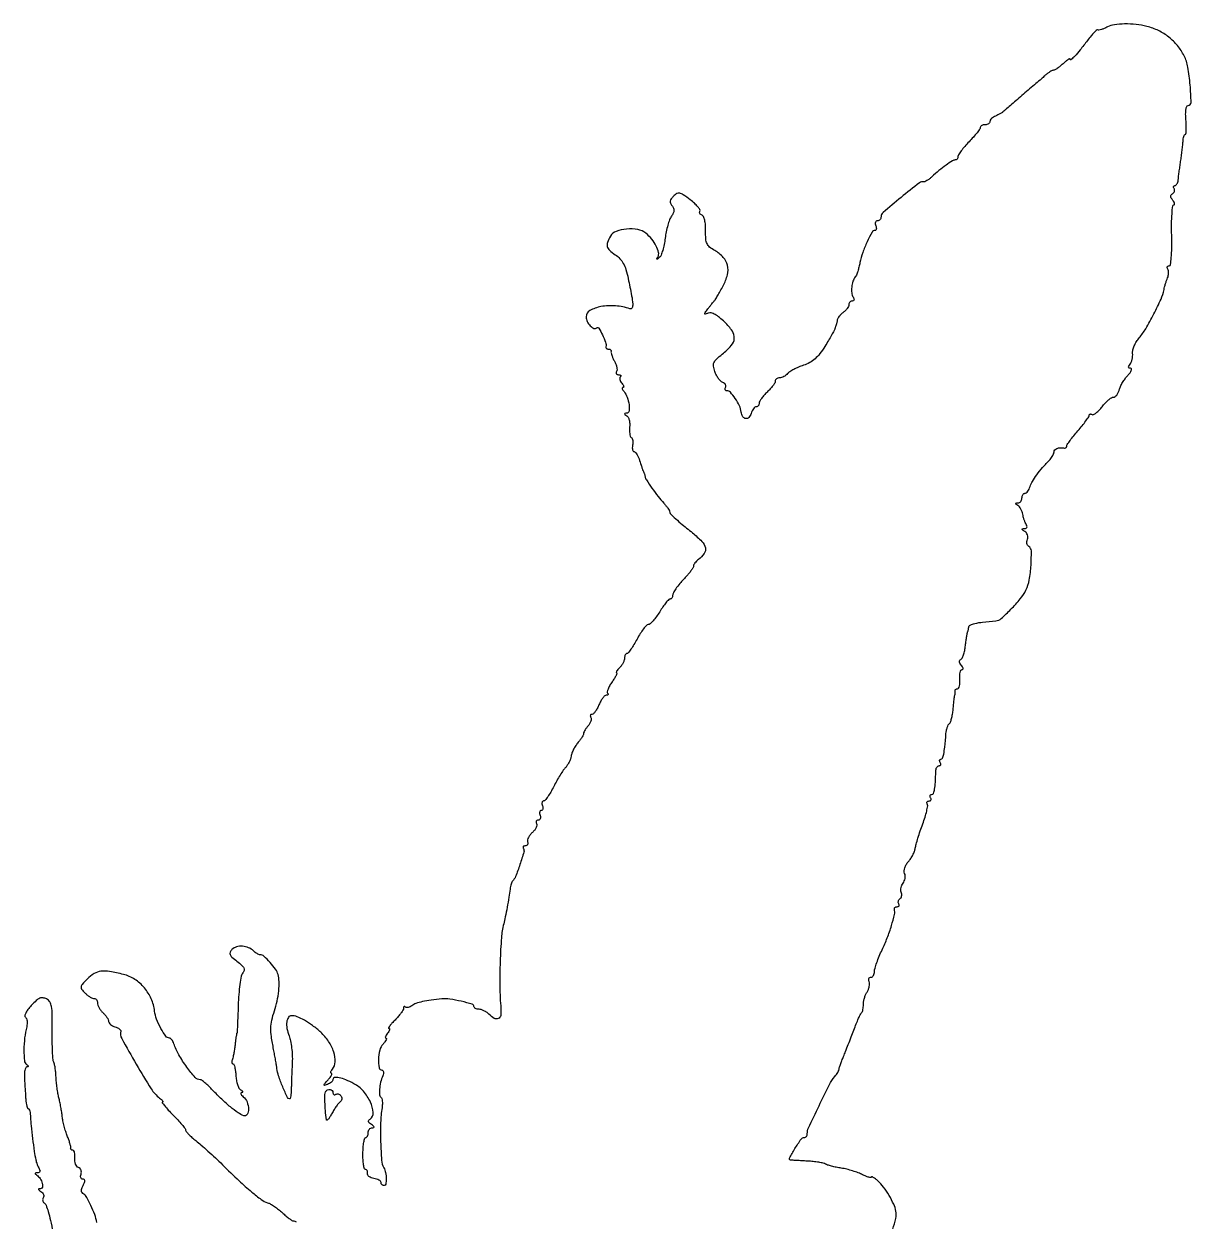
# Model space of a CAD drawing. Extents: x 1 to 365, y 0 to 747.
# Drawn here: x 0.6 to 364.8, y 373.9 to 747.5 of the extents above; entities that cross this region are included whole.
import ezdxf

# ---------------------------------------------------------------- set-up
doc = ezdxf.new("R2010")
doc.units = 0

msp = doc.modelspace()

# ---------------------------------------------------------------- linework, layer by layer
for points in [[(271.657996, 371.430569, 0.029444), (272.600287, 374.745821, 0.097896), (272.651882, 377, 0.064802), (271.985613, 379.140901, 0.025465), (270.550297, 381.88414, 0.025662), (268.799837, 384.531114, 0.049951), (267.102379, 386.407348, 0.01678), (266.294898, 387.090255, 0.035502), (265.617574, 387.551132, 0.061824), (265.156927, 387.747527, 0.498665), (265, 387.629307, -0.43569), (264.81847, 387.460528, -0.047809), (264.190395, 387.567249, -0.034952), (263.301475, 387.875436, -0.018413), (262.243897, 388.373876, 0.029824), (260.912989, 388.964427, 0.014774), (259.163352, 389.560678, 0.014607), (257.306711, 390.073885, 0.020719), (255.627207, 390.412657, -0.011391), (254.069745, 390.696693, -0.012692), (252.582399, 391.042675, -0.012077), (251.333437, 391.399234, -0.062916), (250.683152, 391.695823, 0.084789), (250.003279, 391.970848, 0.013368), (248.581437, 392.242073, 0.014513), (246.871243, 392.470413, 0.012224), (245.049843, 392.61508, -0.000574), (243.25493, 392.715629, -0.000767), (241.626111, 392.811257, -0.000532), (240.260037, 392.895021, -0.007963), (239.783725, 392.932359, -0.534178), (239.460515, 393.530499, -0.015579), (241.150241, 396.502482, -0.014839), (243.08534, 399.470257, -0.245595), (244.098776, 400, 0.129529), (244.442463, 400.090554, 0.100694), (244.735265, 400.345276, 0.088812), (244.932171, 400.726314, 0.075092), (245, 401.175406, -0.10935), (245.403973, 403.000467, -0.003486), (248.668393, 409.88724, -0.005373), (251.942364, 416.48935, -0.056526), (253.601794, 419, 0.020297), (254.086838, 419.629662, 0.021914), (254.506199, 420.28109, 0.022087), (254.814562, 420.86768, 0.090423), (254.917315, 421.254774, -0.058394), (255.008363, 421.713911, -0.006303), (255.354506, 422.741118, -0.007672), (255.802388, 423.956864, -0.006111), (256.321601, 425.254774, 0.003807), (256.967166, 426.847217, 0.001565), (257.819149, 429.015465, 0.001549), (258.718988, 431.348079, 0.001987), (259.531686, 433.5, -0.006505), (260.289006, 435.451755, -0.009038), (261.021387, 437.178125, -0.006077), (261.675058, 438.59799, -0.105566), (261.983184, 439, 0.130305), (262.206619, 439.323005, 0.033148), (262.384044, 439.940625, 0.031511), (262.498825, 440.697697, 0.027365), (262.525109, 441.5, -0.048947), (262.59359, 442.401124, -0.028303), (262.84187, 443.460286, -0.02806), (263.214821, 444.504798, -0.041684), (263.665146, 445.364802, 0.048291), (264.078784, 446.180752, 0.043669), (264.345187, 447.088721, 0.046334), (264.436369, 447.949694, 0.095115), (264.317573, 448.614802, -0.07125), (264.19682, 449.144465, -0.119468), (264.267343, 449.593098, -0.152633), (264.51486, 449.888962, -0.143782), (264.893011, 450, 0.16073), (265.31525, 450.139332, 0.09658), (265.674822, 450.532524, 0.078121), (265.917684, 451.119543, 0.059157), (266, 451.812847, -0.070726), (266.1421, 452.812404, -0.013909), (266.697082, 454.543458, -0.014495), (267.464598, 456.539709, -0.013002), (268.373046, 458.562847, 0.020132), (269.961487, 462.239748, 0.018816), (271.288638, 466.115597, 0.016024), (272.20779, 469.567595, 0.119799), (272.190499, 471.25, -0.145565), (272.202021, 471.535328, -0.133035), (272.367045, 471.779687, -0.107141), (272.668452, 471.943891, -0.071463), (273.059017, 472, 0.098926), (273.418448, 472.071817, 0.176081), (273.637945, 472.273452, 0.169366), (273.681645, 472.57557, 0.090666), (273.542705, 472.930902, -0.103611), (273.39758, 473.332096, -0.098908), (273.422091, 473.764931, -0.096804), (273.612579, 474.162562, -0.094647), (273.940014, 474.462927, 0.12605), (274.268677, 474.804291, 0.081124), (274.46003, 475.322429, 0.072525), (274.488836, 475.933777, 0.067275), (274.34445, 476.54476, -0.084317), (274.210491, 477.211863, -0.056273), (274.274839, 477.990163, -0.055008), (274.515689, 478.755671, -0.069612), (274.905377, 479.385987, 0.077251), (275.289989, 480.029763, 0.05594), (275.515255, 480.83565, 0.055845), (275.556518, 481.673104, 0.076163), (275.395972, 482.410497, -0.106398), (275.270824, 483.21454, -0.063313), (275.448904, 484.171181, -0.056617), (275.89723, 485.165438, -0.04975), (276.574021, 486.081792, 0.038403), (277.293932, 487.011699, 0.027617), (277.954436, 488.147301, 0.028071), (278.46512, 489.30496, 0.052554), (278.72236, 490.294547, -0.030154), (278.974622, 491.480443, -0.007202), (279.540184, 493.415964, -0.007376), (280.255774, 495.623713, -0.007236), (281.04057, 497.823628, 0.014081), (281.759762, 499.93032, 0.019587), (282.275323, 501.855562, 0.016409), (282.58065, 503.446008, 0.179498), (282.454495, 504.073628, -0.098067), (282.322302, 504.426903, -0.175454), (282.378569, 504.727878, -0.170069), (282.616945, 504.92935, -0.091448), (283, 505, 0.101261), (283.378351, 505.077418, 0.177706), (283.608064, 505.29375, 0.167455), (283.651081, 505.618194, 0.088621), (283.5, 506, -0.070488), (283.332385, 506.382681, -0.145551), (283.337881, 506.70625, -0.189654), (283.510738, 506.91961, -0.129474), (283.815983, 507, 0.306229), (284.36967, 507.374201, 0.05189), (284.739035, 508.666171, 0.031169), (284.982737, 510.824058, 0.008519), (285.096184, 514.25, -0.054918), (285.180838, 514.919431, -0.073715), (285.408869, 515.485937, -0.092427), (285.738593, 515.866326, -0.169675), (286.121166, 516, 0.118367), (286.451415, 516.079292, 0.186466), (286.643656, 516.29375, 0.15381), (286.662104, 516.617603, 0.07646), (286.5, 517, -0.059374), (286.321898, 517.383309, -0.126849), (286.301162, 517.706834, -0.190677), (286.43542, 517.918536, -0.157876), (286.690983, 518.001987, 0.305575), (287.200958, 518.347584, 0.046172), (287.572092, 519.592167, 0.024244), (287.906605, 521.81986, 0.004357), (288.291662, 526, -0.028734), (288.433508, 527.002242, -0.031861), (288.686548, 527.946792, -0.033632), (289.004245, 528.713809, -0.120446), (289.343394, 529.116738, 0.149127), (289.690847, 529.580177, 0.022884), (290.036912, 530.693017, 0.023863), (290.33065, 532.084663, 0.01868), (290.519967, 533.616738, -0.00353), (290.661565, 535.140692, -0.004876), (290.81163, 536.506167, -0.00313), (290.955836, 537.649441, -0.058728), (291.044994, 538, 0.052752), (291.110358, 538.244756, 0.024226), (291.145701, 538.573437, 0.023673), (291.1497, 538.9262, 0.03016), (291.118421, 539.25, -0.122506), (291.143402, 539.535769, -0.119379), (291.299275, 539.779688, -0.107425), (291.565555, 539.943131, -0.084318), (291.900386, 540, 0.284354), (292.232622, 540.205567, 0.058996), (292.475273, 540.88125, 0.045725), (292.607432, 541.850368, 0.028325), (292.593077, 543, -0.02927), (292.580893, 544.149579, -0.047102), (292.719507, 545.11875, -0.061375), (292.972044, 545.792141, -0.279292), (293.315135, 546, 0.238996), (293.561527, 546.124908, 0.202191), (293.629796, 546.412059, 0.094227), (293.463139, 546.863719, 0.037852), (293.080707, 547.402754, -0.042454), (292.657149, 548.011533, -0.106778), (292.493029, 548.523424, -0.174041), (292.589412, 548.905481, -0.162058), (292.90952, 549.152754, 0.199358), (293.323609, 549.5233, 0.030287), (293.751077, 550.572997, 0.029981), (294.124601, 551.942731, 0.021873), (294.379975, 553.5, -0.003827), (294.577163, 555.051004, -0.005777), (294.774839, 556.398438, -0.002497), (294.962137, 557.542933, -0.125249), (295.053717, 557.75, 0.096694), (295.137244, 557.913292, 0.014534), (295.229061, 558.271433, 0.01586), (295.312757, 558.706198, 0.013099), (295.375, 559.174026, -0.258641), (295.85609, 559.859057, -0.053668), (297.291775, 560.375185, -0.030721), (299.735314, 560.810893, -0.007458), (303.816667, 561.220878, 0.15941), (305.529606, 561.947849, 0.018929), (308.574432, 564.81512, 0.023622), (311.4848, 568.065048, 0.055275), (313.250288, 570.803395, 0.07252), (314.281703, 573.942742, 0.027373), (314.826672, 578.543025, 0.020594), (314.924868, 583.005618, 0.25482), (314.112425, 584.430517, -0.126651), (313.766271, 584.7909, -0.081061), (313.565315, 585.338814, -0.072353), (313.535977, 585.985831, -0.066916), (313.689391, 586.63295, 0.090964), (313.814013, 587.298955, 0.079294), (313.704592, 588.00059, 0.079779), (313.383371, 588.629554, 0.094005), (312.895717, 589.085612, -0.013391), (312.202772, 589.550834, -0.217493), (312.065733, 589.787726, -0.406411), (312.190248, 589.942998, -0.027795), (312.809017, 589.984687, 0.091842), (313.288064, 590.079238, 0.201881), (313.549486, 590.336019, 0.173536), (313.570416, 590.735861, 0.066743), (313.337947, 591.25, -0.039366), (313.016947, 591.867731, -0.018622), (312.697657, 592.707561, -0.018325), (312.427147, 593.615969, -0.024641), (312.253677, 594.45659, 0.048485), (312.046867, 595.262734, 0.040465), (311.679078, 596.066998, 0.042184), (311.216219, 596.752181, 0.081778), (310.724747, 597.191278, -0.014172), (310.113113, 597.604642, -0.250009), (310.010902, 597.811901, -0.37536), (310.139143, 597.94956, -0.0226), (310.75, 597.984687, 0.118755), (311.226808, 598.105752, 0.099323), (311.632812, 598.436127, 0.09112), (311.905509, 598.92593, 0.081749), (312, 599.5, -0.060283), (312.069412, 600.073619, -0.079016), (312.273955, 600.559375, -0.097128), (312.576906, 600.884635, -0.15811), (312.932612, 601, 0.176207), (313.337755, 601.147353, 0.055974), (313.787998, 601.619835, 0.047949), (314.209954, 602.302469, 0.03764), (314.534937, 603.110078, -0.058386), (315.263715, 604.724759, -0.023371), (316.609734, 606.746669, -0.020192), (318.451459, 609.050174, -0.013169), (320.75, 611.561593, 0.036737), (321.228354, 612.136404, 0.033701), (321.632812, 612.791307, 0.035406), (321.912678, 613.426361, 0.08629), (322, 613.928571, -0.190678), (322.248832, 614.55734, -0.117075), (322.922442, 615.002569, -0.081161), (323.964299, 615.201841, -0.045937), (325.25, 615.118421, 0.101951), (325.536063, 615.131761, 0.115145), (325.779688, 615.258309, 0.114989), (325.942353, 615.479792, 0.10147), (326, 615.760929, -0.150668), (326.143616, 616.226707, -0.008558), (327.02249, 617.470125, -0.012478), (328.147312, 618.927374, -0.008788), (329.480816, 620.510929, 0.009081), (330.815639, 622.097937, 0.01273), (331.944778, 623.565859, 0.00905), (332.824357, 624.81867, 0.143553), (332.980816, 625.309017, -0.130632), (333.057833, 625.573365, -0.184361), (333.249285, 625.722836, -0.142676), (333.53437, 625.727058, -0.071357), (333.867814, 625.581696, 0.264203), (334.348777, 625.563905, 0.044954), (335.150972, 626.077495, 0.038906), (336.080124, 626.920961, 0.025512), (337.01738, 628.022679, -0.024245), (337.982065, 629.162471, -0.029607), (338.993713, 630.125412, -0.030518), (339.917719, 630.814125, -0.145899), (340.541159, 631, 0.156701), (341.058445, 631.166199, 0.068968), (341.585691, 631.666783, 0.058533), (342.042953, 632.401531, 0.0485), (342.352892, 633.269899, -0.047854), (342.718786, 634.299226, -0.023655), (343.36556, 635.528108, -0.023231), (344.162977, 636.749942, -0.031346), (345.000256, 637.769899, 0.026416), (345.718247, 638.627182, 0.063724), (346.126438, 639.344908, 0.152495), (346.166133, 639.799106, 0.352419), (345.91651, 640, -0.087313), (345.466693, 640.079153, -0.277561), (345.282222, 640.306837, -0.168168), (345.356338, 640.684521, -0.035229), (345.741068, 641.25, 0.073925), (346.105593, 641.886257, 0.03659), (346.380894, 642.777678, 0.035306), (346.535676, 643.763032, 0.043184), (346.534662, 644.695287, -0.084751), (346.618715, 645.721853, -0.03793), (347.054765, 647.009096, -0.036136), (347.735018, 648.332886, -0.040756), (348.575352, 649.48934, 0.044533), (350.621669, 652.350572, 0.014147), (353.153832, 656.94685, 0.013442), (355.400744, 661.617722, 0.058061), (356.325545, 664.550162, -0.016376), (356.522205, 665.42039, -0.010196), (356.806712, 666.427231, -0.010228), (357.128223, 667.409781, -0.018211), (357.438381, 668.202113, 0.049024), (357.67308, 668.930878, 0.04514), (357.769949, 669.712047, 0.048134), (357.724764, 670.427894, 0.098906), (357.529596, 670.952113, -0.07471), (357.358043, 671.35291, -0.1515), (357.373465, 671.692183, -0.18751), (357.569036, 671.916587, -0.121399), (357.907525, 672, 0.370192), (358.349889, 672.379531, 0.016915), (358.604514, 674.513232, 0.018997), (358.744273, 677.487282, 0.007939), (358.716542, 681.500852, -0.00861), (358.696254, 685.143689, -0.014322), (358.81989, 688.210578, -0.007971), (359.031053, 690.692555, -0.385265), (359.372445, 691.000852, 0.262882), (359.595964, 691.126807, 0.190287), (359.644627, 691.414723, 0.08613), (359.463006, 691.868811, 0.035117), (359.073886, 692.410972, -0.042246), (358.600925, 693.090157, -0.118701), (358.437769, 693.641842, -0.164411), (358.565939, 694.096706, -0.104543), (358.967754, 694.480071, 0.086135), (359.330761, 694.801951, 0.093945), (359.550815, 695.218324, 0.10029), (359.595, 695.663465, 0.113635), (359.457295, 696.069098, -0.068031), (359.299134, 696.425443, -0.141833), (359.299109, 696.726548, -0.190598), (359.452393, 696.924713, -0.13474), (359.726697, 697, 0.185994), (360.062828, 697.129517, 0.077057), (360.374696, 697.514063, 0.061571), (360.61718, 698.080283, 0.045522), (360.746433, 698.75, -0.006492), (360.851856, 699.681851, -0.001738), (361.043893, 701.160937, -0.001761), (361.273884, 702.840235, -0.001818), (361.513315, 704.5, 0.003927), (361.750731, 706.196395, 0.003365), (361.974628, 707.985938, 0.00339), (362.156077, 709.614519, 0.00969), (362.252596, 710.75, -0.023242), (362.349475, 711.612186, -0.036295), (362.520379, 712.339062, -0.040868), (362.732154, 712.86141, -0.283209), (362.957206, 713, 0.384934), (363.162956, 713.185953, 0.014184), (363.245599, 714.321875, 0.019353), (363.253677, 715.774555, 0.011557), (363.156512, 717.5, -0.01871), (363.079232, 719.34105, -0.039445), (363.185334, 720.766192, -0.054382), (363.440674, 721.719061, -0.309424), (363.851181, 722, 0.419873), (364.766285, 722.932923, 0.015406), (364.492281, 728.398246, 0.023386), (363.777379, 733.967592, 0.07308), (362.590892, 737.543988, 0.055812), (360.54542, 740.681504, 0.053672), (357.832339, 743.335074, 0.05325), (354.594722, 745.367917, 0.05321), (351, 746.671751, 0.033045), (347.592025, 747.276296, 0.030403), (344.037228, 747.449593, 0.031679), (340.859648, 747.209507, 0.085162), (338.707545, 746.523297, -0.018836), (337.693046, 746.044561, -0.027886), (336.768513, 745.709713, -0.026737), (336.018781, 745.52762, -0.247421), (335.710138, 745.623195, 0.398652), (335.416967, 745.631027, 0.015676), (334.567447, 744.818201, 0.020309), (333.55076, 743.694642, 0.011991), (332.425697, 742.277218, -0.006843), (330.149486, 739.348082, -0.019235), (328.452251, 737.384495, -0.031138), (327.322528, 736.316524, -0.635988), (327, 736.467527, 0.538622), (326.852185, 736.564934, 0.043236), (326.35711, 736.299667, 0.028879), (325.651855, 735.778897, 0.01406), (324.811439, 735.038955, -0.017036), (323.914026, 734.258261, -0.021241), (323.027407, 733.598943, -0.020064), (322.252512, 733.116554, -0.129896), (321.811439, 733, 0.120704), (321.3816, 732.894699, 0.022797), (320.677639, 732.485937, 0.023168), (319.881477, 731.919962, 0.019426), (319.091162, 731.25, -0.005655), (318.053626, 730.320175, -0.001446), (316.352949, 728.839063, -0.001473), (314.401822, 727.159766, -0.001494), (312.450079, 725.5, 0.001335), (310.556924, 723.891094, 0.001596), (308.782186, 722.364814, 0.001373), (307.293804, 721.069344, 0.010496), (306.608917, 720.444046, -0.036295), (306.059058, 719.991723, -0.018643), (305.311682, 719.503622, -0.018428), (304.501102, 719.05615, -0.026401), (303.75, 718.725431, 0.048008), (303.080562, 718.395491, 0.053875), (302.514063, 717.954457, 0.061301), (302.126673, 717.474617, 0.140092), (302, 717.031385, -0.143927), (301.884389, 716.638074, -0.099493), (301.559375, 716.302969, -0.083896), (301.073382, 716.077165, -0.066987), (300.5, 716, 0.054486), (299.926171, 715.937283, 0.074162), (299.440625, 715.751312, 0.093766), (299.114811, 715.476428, 0.172428), (299, 715.153401, -0.156292), (298.840473, 714.655518, -0.011567), (297.971875, 713.496864, -0.015185), (296.840715, 712.145108, -0.010908), (295.5, 710.702967, 0.013485), (294.159541, 709.246119, 0.017997), (293.028125, 707.849448, 0.015356), (292.178782, 706.644924, 0.146906), (292, 706.049566, -0.074297), (291.940078, 705.648536, -0.088375), (291.765996, 705.30831, -0.100642), (291.507179, 705.080871, -0.130826), (291.203391, 705, 0.142944), (290.282957, 704.731369, 0.01353), (288.317322, 703.401016, 0.017017), (286.093263, 701.688841, 0.014789), (283.881274, 699.75, -0.020164), (283.114486, 699.092336, -0.027035), (282.366353, 698.564359, -0.026393), (281.72096, 698.205276, -0.181629), (281.365885, 698.171223, 0.23688), (279.98112, 697.888418, 0.00482), (274.27051, 693.3055, 0.0051), (268.674418, 688.628992, 0.214758), (268.022875, 687.25, -0.086949), (267.930207, 686.772689, -0.092699), (267.681542, 686.367188, -0.098191), (267.317101, 686.095799, -0.111541), (266.893011, 686, 0.158089), (266.519085, 685.878743, 0.151946), (266.280284, 685.559375, 0.112257), (266.22328, 685.073899, 0.06502), (266.361626, 684.5, -0.041791), (266.528753, 683.925027, -0.07748), (266.550416, 683.440625, -0.125737), (266.430496, 683.122148, -0.244853), (266.196019, 683, 0.269889), (265.226562, 682.435596, 0.018279), (263.69333, 679.489148, 0.025637), (262.296621, 676.110419, 0.037269), (261.448419, 673, -0.014761), (261.130544, 671.58673, -0.016061), (260.73745, 670.234375, -0.015704), (260.32889, 669.102501, -0.072357), (259.982102, 668.5, 0.089169), (259.261331, 667.144997, 0.051963), (258.88156, 665.338106, 0.05265), (258.884915, 663.545608, 0.113772), (259.333975, 662.25, -0.058864), (259.565421, 661.761705, -0.13622), (259.587237, 661.359994, -0.200184), (259.405055, 661.100252, -0.141939), (259.059017, 661, 0.106802), (258.654965, 660.912697, 0.099453), (258.311086, 660.665196, 0.095941), (258.080548, 660.295348, 0.091782), (258, 659.860243, -0.114124), (257.87808, 659.333042, -0.042946), (257.485937, 658.679397, -0.039745), (256.919606, 658.014692, -0.038599), (256.25, 657.440854, 0.033275), (255.57109, 656.871452, 0.033775), (254.977344, 656.219685, 0.03583), (254.542707, 655.583961, 0.103594), (254.375, 655.080611, -0.015403), (254.308787, 654.63022, -0.014044), (254.213281, 654.170555, -0.014215), (254.104717, 653.764693, -0.04349), (254, 653.5, 0.023096), (253.891554, 653.255495, 0.010478), (253.771364, 652.926563, 0.01035), (253.65886, 652.573729, 0.013968), (253.572729, 652.25, -0.067142), (253.387624, 651.767301, -0.003727), (252.601493, 650.354335, -0.005702), (251.631507, 648.68577, -0.004138), (250.51533, 646.849862, -0.02539), (248.94285, 644.577343, -0.048132), (247.423267, 642.953574, -0.054945), (245.769781, 641.791602, -0.046035), (243.803287, 640.935079, 0.02048), (242.255059, 640.3528, 0.020945), (240.771485, 639.649703, 0.021254), (239.539619, 638.932964, 0.077308), (238.863242, 638.335217, -0.053523), (238.337517, 637.824285, -0.042839), (237.675967, 637.39222, -0.044309), (236.985781, 637.096849, -0.079118), (236.377555, 637, 0.074461), (235.851208, 636.921178, 0.088466), (235.404657, 636.692224, 0.100654), (235.10614, 636.351813, 0.130557), (235, 635.952251, -0.1354), (234.84929, 635.405915, -0.025178), (234.265625, 634.531683, -0.025344), (233.457119, 633.551461, -0.020757), (232.5, 632.58758, 0.022444), (231.54296, 631.61726, 0.026723), (230.734375, 630.617751, 0.027066), (230.154709, 629.71863, 0.130362), (230, 629.135329, -0.080713), (229.929539, 628.701682, -0.091638), (229.726045, 628.333503, -0.100727), (229.423087, 628.087339, -0.120975), (229.067388, 628, 0.1732), (228.663361, 627.855717, 0.057029), (228.217133, 627.39633, 0.048812), (227.80086, 626.731459, 0.038647), (227.482529, 625.944953, -0.100934), (226.770255, 624.667135, -0.253893), (225.805706, 624.29987, -0.235595), (224.91317, 624.905542, -0.091782), (224.4182, 626.356379, 0.076156), (223.820962, 628.302607, 0.036421), (222.512219, 630.574787, 0.032573), (221.009316, 632.509231, 0.214493), (219.91793, 633, -0.113377), (219.572606, 633.079323, -0.184438), (219.36911, 633.295825, -0.157693), (219.343983, 633.622116, -0.079573), (219.504365, 634.007063, 0.141857), (219.623753, 634.435542, 0.124062), (219.505217, 634.886653, 0.102669), (219.157342, 635.292659, 0.072961), (218.633258, 635.587238, -0.104305), (217.99106, 636.002742, -0.039409), (217.290561, 636.817894, -0.036904), (216.644959, 637.853748, -0.037052), (216.159637, 638.971909, -0.044363), (215.741827, 640.630575, -0.141167), (215.879992, 641.753857, -0.105126), (216.629927, 642.821497, -0.01897), (218.478983, 644.414116, 0.043532), (221.300612, 647.096471, 0.162658), (222.2436, 649.319429, 0.171651), (221.637228, 651.587117, 0.049712), (219.266421, 654.398325, 0.022752), (217.654432, 655.827462, 0.044361), (216.228895, 656.784387, 0.058948), (215.027157, 657.271023, 0.157511), (214.11486, 657.229526, -0.016264), (213.188187, 656.916888, -0.476203), (213.007412, 657.039504, -0.182684), (213.102922, 657.377441, -0.005512), (214, 658.562769, -0.003243), (214.610948, 659.341318, -0.003693), (215.20625, 660.078636, -0.003353), (215.720386, 660.697381, -0.020647), (216, 661.002801, 0.05969), (216.290572, 661.374608, 0.003638), (217.013174, 662.588735, 0.005382), (217.849852, 664.054048, 0.003954), (218.746974, 665.695661, 0.060426), (220.110141, 669.194333, 0.121679), (220.135615, 672.137101, 0.130323), (218.802303, 674.620649, 0.074611), (216.118452, 676.746802, -0.041542), (214.546717, 677.831477, -0.113612), (213.726921, 678.893359, -0.09109), (213.355963, 680.3491, -0.020913), (213.289706, 682.895382, 0.022501), (213.236479, 684.718348, 0.037661), (213.008232, 686.233992, 0.044838), (212.649409, 687.337535, 0.214464), (212.174063, 687.775312, -0.079095), (211.760397, 687.990468, -0.111677), (211.490289, 688.304154, -0.13042), (211.405974, 688.665748, -0.131571), (211.512503, 689.02023, 0.288234), (211.508747, 689.50924, 0.03429), (210.8337, 690.420663, 0.032494), (209.795684, 691.488991, 0.020808), (208.464501, 692.594874, 0.011598), (206.295551, 694.171007, 0.098629), (205.196391, 694.646899, 0.186798), (204.317197, 694.507389, 0.064763), (203.281671, 693.710242, 0.03923), (202.55145, 692.855469, 0.118207), (202.25966, 692.152092, 0.143994), (202.346478, 691.478112, 0.069761), (202.807426, 690.732038, -0.070434), (203.275009, 689.972952, -0.119127), (203.403885, 689.241132, -0.098603), (203.189952, 688.434961, -0.037919), (202.599836, 687.43185, 0.063615), (202.042304, 686.362246, 0.019403), (201.476281, 684.623072, 0.019082), (200.987879, 682.60707, 0.019756), (200.661178, 680.582865, -0.019235), (200.346633, 678.620977, -0.022552), (199.894144, 676.792046, -0.022236), (199.379919, 675.30098, -0.11337), (198.88616, 674.582865, -0.006977), (198.299683, 674.059358, -0.257245), (198.130147, 674.023009, -0.467661), (198.081634, 674.136628, -0.010486), (198.39954, 674.729333, 0.186766), (198.604057, 676.139699, 0.061983), (197.876711, 678.137981, 0.053808), (196.474591, 680.276206, 0.048484), (194.603179, 682.149843, 0.129983), (192.120305, 683.290295, 0.064346), (188.630396, 683.442384, 0.06589), (185.352597, 682.721262, 0.177547), (183.555544, 681.208937, 0.040651), (182.653937, 679.286495, 0.155709), (182.590833, 677.982068, 0.146216), (183.296386, 676.833787, 0.034438), (185.094911, 675.436211, -0.055477), (186.544417, 674.208871, -0.06522), (187.599685, 672.752715, -0.051452), (188.410136, 670.803509, -0.020706), (189.124081, 668.005376, -0.004743), (190.201022, 662.663262, -0.03338), (190.525582, 660.03154, -0.115243), (190.315168, 658.830988, -0.394698), (189.654475, 658.539131, 0.064616), (185.177933, 659.478476, 0.064705), (180.612064, 659.24337, 0.080693), (177.166767, 658.017999, 0.273544), (176, 656.044893, 0.112605), (176.331243, 654.592724, 0.081285), (177.287146, 653.227201, 0.104529), (178.426017, 652.465429, 0.300219), (179.314031, 652.647364, -0.486825), (179.938959, 652.571563, -0.023546), (181.088805, 650.451209, -0.02612), (182.070462, 648.113695, -0.140268), (182.161482, 646.75, 0.137095), (182.178752, 646.464499, 0.127727), (182.341185, 646.220312, 0.1072), (182.630042, 646.056399, 0.075785), (183, 646, -0.07654), (183.366141, 645.943621, -0.114349), (183.643842, 645.779688, -0.137301), (183.789263, 645.535385, -0.135841), (183.787548, 645.25, 0.129852), (183.779965, 644.823486, 0.023241), (184.007246, 644.053304, 0.023723), (184.367476, 643.153668, 0.019467), (184.833792, 642.229333, -0.035728), (185.270843, 641.288155, -0.041248), (185.544951, 640.337996, -0.045627), (185.633881, 639.511774, -0.143372), (185.487227, 638.979333, 0.102973), (185.351678, 638.606086, 0.178827), (185.419806, 638.287679, 0.166055), (185.685442, 638.074189, 0.08719), (186.10765, 638, -0.053916), (186.532667, 637.954036, -0.162272), (186.780004, 637.806715, -0.257487), (186.82533, 637.591776, -0.122915), (186.675343, 637.342009, 0.171918), (186.507446, 636.989854, 0.082297), (186.537806, 636.483088, 0.066538), (186.753708, 635.904134, 0.050768), (187.131121, 635.342009, -0.03138), (187.507117, 634.826304, -0.074889), (187.698909, 634.394215, -0.168576), (187.680843, 634.119912, -0.301415), (187.5, 634, 0.28464), (187.314869, 633.885317, 0.178125), (187.286233, 633.623688, 0.079534), (187.461719, 633.211232, 0.032943), (187.818297, 632.718939, -0.08781), (188.822621, 630.954858, -0.053693), (189.382042, 628.619371, -0.061696), (189.391199, 626.621011, -0.376177), (188.683779, 625.984687, 0.02584), (188.123326, 625.94843, 0.381815), (188.002893, 625.812509, 0.239401), (188.108085, 625.607642, 0.015028), (188.687171, 625.214501, -0.137609), (189.121579, 624.729987, -0.052651), (189.436802, 623.872344, -0.047016), (189.599896, 622.815062, -0.042131), (189.572014, 621.705493, 0.028671), (189.515231, 620.614652, 0.036942), (189.594579, 619.614477, 0.040353), (189.782499, 618.825001, 0.177551), (190.073376, 618.454651, -0.157049), (190.355008, 618.124106, -0.056323), (190.529029, 617.522528, -0.049), (190.582447, 616.772904, -0.04089), (190.49595, 615.978972, 0.03867), (190.409945, 615.220772, 0.064277), (190.469411, 614.581323, 0.093587), (190.654933, 614.151816, 0.249075), (190.940786, 614, -0.196184), (191.308013, 613.850144, -0.047597), (191.739171, 613.339062, -0.041701), (192.158001, 612.61145, -0.031103), (192.498847, 611.75, 0.000941), (193.152197, 609.754818, 0.005298), (193.51445, 608.693544, 0.009896), (193.770219, 608.01264, 0.021136), (194, 607.5, -0.028748), (194.105203, 607.255389, -0.013257), (194.214967, 606.926563, -0.013081), (194.312426, 606.573733, -0.017691), (194.380738, 606.25, 0.102475), (194.80503, 605.177821, 0.007971), (196.547726, 602.61405, 0.011894), (198.494734, 599.981067, 0.020646), (200.25, 597.904735, -0.013826), (200.920187, 597.13354, -0.01814), (201.485938, 596.391659, -0.015807), (201.908433, 595.751862, -0.138886), (202, 595.428571, 0.18374), (202.270576, 594.717128, 0.022152), (203.46045, 593.492851, 0.015385), (205.496977, 591.690101, 0.003195), (209.190956, 588.657281, -0.029697), (212.128208, 585.973079, -0.138367), (213.209501, 583.974915, -0.210315), (212.859981, 582.191748, -0.080173), (211.061971, 580.330611, 0.031236), (210.464182, 579.82187, 0.035067), (209.958829, 579.260739, 0.037602), (209.604415, 578.728964, 0.128882), (209.5, 578.330611, -0.12677), (209.384228, 577.881326, -0.020563), (208.9125, 577.104109, -0.021553), (208.265751, 576.216571, -0.017481), (207.5, 575.321676, 0.006204), (205.242367, 572.800662, 0.024039), (203.94008, 571.156422, 0.038997), (203.218452, 569.962978, 0.117001), (203, 569.042206, -0.07508), (202.939867, 568.644006, -0.088806), (202.765302, 568.306148, -0.100694), (202.505721, 568.080292, -0.129549), (202.201028, 568, 0.208477), (201.771069, 567.81258, 0.015762), (200.916765, 566.832901, 0.019634), (199.94813, 565.549044, 0.013585), (198.951028, 564.026897, -0.018554), (197.931203, 562.5033, -0.025152), (196.893622, 561.212993, -0.023765), (195.95871, 560.258571, -0.183002), (195.388962, 560.026897, 0.201943), (194.82614, 559.773711, 0.022909), (193.903038, 558.686026, 0.024821), (192.886056, 557.225628, 0.017729), (191.890679, 555.5, -0.012178), (190.921415, 553.775705, -0.018157), (189.98387, 552.321875, -0.013434), (189.152302, 551.195482, -0.230978), (188.751717, 551, 0.183139), (188.464767, 550.891249, 0.090718), (188.220817, 550.580357, 0.070609), (188.055515, 550.118065, 0.050648), (188, 549.571429, -0.083576), (187.888988, 548.911928, -0.037263), (187.538393, 548.100893, -0.035542), (187.029925, 547.278163, -0.040215), (186.428571, 546.571429, 0.019179), (185.869324, 545.967549, 0.04338), (185.50661, 545.461607, 0.092446), (185.385666, 545.131216, 0.463878), (185.496666, 545, -0.511135), (185.621672, 544.827016, -0.033834), (185.349505, 544.159029, -0.027097), (184.834717, 543.235962, -0.013967), (184.097639, 542.137122, 0.02378), (183.362958, 540.994, 0.035719), (182.845068, 539.928059, 0.039297), (182.574291, 539.0598, 0.257779), (182.696212, 538.637122, -0.09935), (182.857858, 538.394308, -0.244487), (182.839108, 538.187154, -0.18895), (182.643663, 538.04541, -0.063578), (182.287987, 538, 0.191635), (181.80416, 537.807494, 0.040493), (181.184685, 537.11875, 0.036966), (180.552363, 536.148669, 0.027772), (180, 535, -0.024922), (179.455586, 533.851154, -0.03404), (178.846937, 532.88125, -0.036215), (178.259851, 532.185468, -0.202067), (177.819663, 532, 0.120566), (177.509856, 531.924194, 0.187237), (177.330489, 531.719959, 0.152131), (177.315497, 531.41128, 0.075181), (177.471156, 531.04667, -0.162615), (177.587421, 530.552711, -0.06035), (177.435379, 529.84561, -0.051713), (177.067133, 529.05456, -0.042296), (176.521989, 528.29667, 0.019194), (175.948235, 527.572041, 0.026946), (175.497932, 526.880897, 0.025793), (175.198833, 526.294982, 0.208499), (175.196085, 526, -0.222987), (175.184732, 525.693324, -0.01965), (174.792278, 525.000022, -0.022759), (174.229975, 524.177927, -0.015674), (173.523083, 523.297948, 0.033411), (172.777415, 522.299153, 0.025589), (172.096225, 521.118579, 0.026164), (171.571276, 519.942606, 0.054076), (171.313354, 518.97106, -0.046094), (171.085288, 518.053285, -0.030569), (170.665549, 517.051607, -0.030757), (170.133266, 516.120708, -0.051165), (169.563422, 515.420565, 0.04624), (168.870318, 514.585867, 0.011411), (167.896748, 513.092566, 0.01158), (166.856191, 511.323817, 0.011357), (165.891626, 509.497453, -0.015451), (164.963516, 507.774415, -0.022468), (164.032183, 506.321127, -0.019244), (163.19248, 505.224138, -0.223354), (162.715756, 505, 0.193214), (162.410073, 504.877295, 0.144878), (162.228215, 504.559375, 0.096459), (162.209043, 504.074486, 0.053452), (162.361626, 503.5, -0.053929), (162.513619, 502.925537, -0.097172), (162.492835, 502.440625, -0.145365), (162.308551, 502.122669, -0.191493), (162, 502, 0.191493), (161.691449, 501.877331, 0.145365), (161.507165, 501.559375, 0.097172), (161.486381, 501.074463, 0.053929), (161.638374, 500.5, -0.069008), (161.771857, 499.926317, -0.116977), (161.70238, 499.440625, -0.152575), (161.444764, 499.120613, -0.148627), (161.047972, 499, 0.102592), (160.654044, 498.918312, 0.178583), (160.415663, 498.69066, 0.166366), (160.372647, 498.349055, 0.087504), (160.5328, 497.946928, -0.17801), (160.640397, 497.419512, -0.071592), (160.423958, 496.704723, -0.058633), (159.94088, 495.924001, -0.044955), (159.248336, 495.196928, 0.044122), (158.539489, 494.455215, 0.050405), (158.006908, 493.631285, 0.057307), (157.714333, 492.85073, 0.144282), (157.739852, 492.25, -0.085447), (157.816172, 491.772706, -0.127682), (157.705724, 491.367188, -0.143746), (157.42573, 491.098195, -0.120535), (157.024316, 491, 0.080975), (156.627695, 490.935343, 0.159352), (156.374032, 490.746778, 0.183463), (156.301603, 490.466185, 0.11128), (156.414732, 490.137966, -0.213256), (156.56139, 489.044756, -0.008678), (155.340428, 485.15585, -0.012019), (153.99033, 481.406166, -0.113443), (153.037453, 480, 0.106221), (152.814455, 479.680827, 0.024364), (152.587983, 479.059375, 0.024123), (152.392649, 478.302322, 0.021469), (152.262064, 477.5, -0.010107), (151.908131, 474.963186, -0.005337), (151.371857, 471.829912, -0.005265), (150.785532, 468.792951, -0.013675), (150.280735, 466.62328, 0.045452), (149.564952, 462.327319, 0.010254), (149.166727, 454.926008, 0.011193), (149.080461, 446.984236, 0.018215), (149.403603, 440.25, -0.058731), (149.332323, 438.087691, -0.251347), (148.584753, 437.089417, -0.251598), (147.340332, 437.160967, -0.058818), (145.642857, 438.5, 0.045706), (144.953005, 439.074073, 0.037117), (144.121875, 439.559375, 0.03846), (143.281635, 439.892467, 0.075276), (142.571429, 440, -0.053542), (141.970239, 440.064563, -0.073314), (141.461607, 440.256206, -0.093082), (141.120141, 440.539369, -0.174963), (141, 440.872192, 0.3341), (140.473232, 441.572535, 0.012038), (137.030965, 442.477059, 0.020665), (133.500803, 443.161702, 0.05872), (131, 443.244092, 0.012257), (127.63116, 442.875819, 0.02254), (124.916848, 442.386184, 0.026899), (122.856405, 441.799653, 0.09065), (121.639964, 441.116159, -0.051478), (121.084731, 440.744514, -0.067136), (120.511616, 440.533411, -0.082832), (120.008897, 440.506458, -0.17003), (119.657991, 440.675343, 0.092112), (119.406885, 440.847757, 0.237548), (119.193285, 440.837397, 0.198822), (119.047367, 440.65068, 0.067811), (119, 440.30303, -0.135144), (118.847679, 439.749774, -0.021515), (118.225568, 438.800947, -0.0225), (117.373063, 437.721266, -0.018013), (116.363636, 436.636364, 0.013545), (115.404584, 435.623892, 0.0281), (114.724604, 434.774432, 0.042795), (114.373271, 434.179332, 0.552347), (114.486081, 434, -0.335095), (114.661834, 433.867313, -0.148792), (114.656303, 433.559375, -0.06644), (114.425331, 433.07638, -0.028502), (114, 432.5, 0.029225), (113.575944, 431.923608, 0.068547), (113.349168, 431.440625, 0.154009), (113.350249, 431.133145, 0.326309), (113.532543, 431, -0.424519), (113.684353, 430.842772, -0.104838), (113.587612, 430.454145, -0.048978), (113.220125, 429.855779, -0.021735), (112.628301, 429.141771, 0.123399), (111.615838, 427.243631, 0.051687), (111.205318, 424.354955, 0.055219), (111.392807, 421.771274, 0.361641), (112.319696, 421, -0.239412), (112.601788, 420.856715, -0.130608), (112.746066, 420.485937, -0.080136), (112.718591, 419.920799, -0.042854), (112.515369, 419.25, 0.038612), (111.877695, 417.207648, 0.037329), (111.552552, 415.068263, 0.036359), (111.546162, 413.25166, 0.241554), (112, 412.5, -0.195331), (112.255594, 412.150487, -0.038163), (112.389664, 411.366271, -0.035365), (112.411926, 410.369683, -0.026299), (112.30097, 409.274321, 0.030955), (111.87308, 404.618568, 0.014923), (111.873586, 398.625989, 0.011251), (112.173812, 392.904751, 0.104593), (112.861739, 390.542302, -0.074467), (113.40853, 389.011787, -0.045489), (113.607198, 387.100123, -0.046406), (113.475274, 385.456824, -0.364446), (112.93178, 385, -0.098892), (112.576175, 385.071028, -0.09791), (112.273711, 385.273319, -0.097979), (112.071139, 385.575356, -0.099184), (112, 385.930449, 0.201695), (111.839594, 386.311918, 0.064984), (111.339063, 386.688421, 0.052755), (110.611347, 387.00446, 0.038242), (109.75, 387.20419, -0.053173), (108.907581, 387.426175, -0.075516), (108.234375, 387.806854, -0.098052), (107.828047, 388.279655, -0.180825), (107.75, 388.773741, 0.067015), (107.781596, 389.242611, 0.098802), (107.674445, 389.639786, 0.125078), (107.448531, 389.902974, 0.154357), (107.141728, 390, -0.341132), (106.808969, 390.256929, -0.024719), (106.555289, 391.46875, -0.026455), (106.386721, 393.083226, -0.016141), (106.350572, 395, -0.014867), (106.433341, 396.916774, -0.024283), (106.630375, 398.53125, -0.021203), (106.894762, 399.757245, -0.341407), (107.208844, 400, 0.182777), (107.510844, 400.114213, 0.090827), (107.767598, 400.440625, 0.070728), (107.941567, 400.926036, 0.050772), (108, 401.5, -0.081749), (108.094491, 402.07407, -0.09112), (108.367188, 402.563873, -0.099323), (108.773192, 402.894248, -0.118755), (109.25, 403.015313, 0.067648), (109.705805, 403.082961, 0.403287), (109.814599, 403.272229, 0.166561), (109.623454, 403.567141, 0.021186), (109, 404.015313, -0.042823), (108.376645, 404.505623, -0.150281), (108.125593, 404.943712, -0.210798), (108.205791, 405.35306, -0.091987), (108.608359, 405.75, 0.270795), (109.563268, 407.742092, 0.087514), (108.700509, 411.031618, 0.072311), (106.485368, 414.446432, 0.091118), (103.535362, 416.779942, 0.023415), (100.98884, 417.980923, 0.048651), (98.890588, 418.622262, 0.083683), (97.495264, 418.667534, 0.375334), (97, 418.100714, -0.152244), (96.879518, 417.714198, -0.057482), (96.502407, 417.283512, -0.050113), (95.954204, 416.878204, -0.042549), (95.306067, 416.563954, -0.017557), (94.376903, 416.244345, -0.539114), (94.219097, 416.375307, -0.152578), (94.377694, 416.736618, -0.00478), (95.461054, 417.956966, 0.019748), (96.116909, 418.741858, 0.043417), (96.538484, 419.399859, 0.086876), (96.677386, 419.833921, 0.45475), (96.532543, 420, -0.271228), (96.335662, 420.11528, -0.185538), (96.297403, 420.378253, -0.083507), (96.467364, 420.792836, -0.034273), (96.823781, 421.28767, 0.169409), (97.668356, 423.551416, 0.081871), (97.225336, 426.652115, 0.06958), (95.650707, 429.960428, 0.063511), (93.18746, 432.826116, 0.024037), (90.63949, 434.911369, 0.030749), (88.097386, 436.56352, 0.034249), (85.797222, 437.664332, 0.094755), (84.041889, 438, 0.260783), (83.089792, 437.467183, 0.108059), (82.587973, 436.026177, 0.07357), (82.643992, 433.955861, 0.050684), (83.282652, 431.694103, -0.043993), (83.750574, 430.117793, -0.019382), (84.10139, 427.969518, -0.019007), (84.299409, 425.648371, -0.024211), (84.29658, 423.5, 0.00182), (84.19731, 421.347701, 0.00143), (84.104872, 419.014063, 0.001445), (84.0314, 416.8438, 0.00356), (83.993412, 415.25, -0.015049), (83.935054, 414.00411, -0.024549), (83.802133, 412.954687, -0.021609), (83.625623, 412.158963, -0.339538), (83.418522, 412, -0.296089), (82.7746, 412.417959, -0.007282), (81.320694, 415.811517, -0.015145), (80.049319, 419.190003, -0.050703), (79.514344, 421.492282, 0.008519), (79.364422, 422.525954, 0.002689), (79.105873, 424.064903, 0.002684), (78.798993, 425.77862, 0.002977), (78.483788, 427.430792, -0.012133), (77.784101, 431.501887, -0.041758), (77.616928, 434.174381, -0.050906), (77.910119, 436.551497, -0.025047), (78.736958, 439.487322, 0.028729), (79.573661, 442.544194, 0.027672), (80.067191, 445.71526, 0.029246), (80.185705, 448.633321, 0.060834), (79.869782, 450.884924, 0.092467), (79.104384, 452.488505, 0.026471), (77.359386, 454.634653, 0.022281), (75.450689, 456.563481, 0.188716), (74.335329, 457, -0.09225), (73.89349, 457.082219, -0.03549), (73.326238, 457.348515, -0.033644), (72.73659, 457.732413, -0.035268), (72.213567, 458.186433, 0.098386), (70.677179, 459.213479, 0.082409), (68.764446, 459.65865, 0.086377), (66.894146, 459.455671, 0.126917), (65.476822, 458.619679, 0.083827), (64.886933, 457.790132, 0.21732), (64.870532, 457.073572, 0.112191), (65.457756, 456.265718, 0.016226), (67.043207, 454.966887, -0.020148), (68.505768, 453.749441, -0.094634), (69.162661, 452.881036, -0.175435), (69.24827, 452.116879, -0.114738), (68.847136, 451.31581, 0.126044), (68.382338, 450.333513, 0.012905), (67.955569, 447.776589, 0.015455), (67.614833, 444.653336, 0.011746), (67.428037, 441.214588, -0.00179), (67.313185, 437.873002, -0.002982), (67.189606, 435.05991, -0.000359), (67.063385, 432.566759, -0.399266), (66.993111, 432.5, 0.367972), (66.9192, 432.437087, 0.002338), (66.774828, 431.517589, 0.007635), (66.627308, 430.437936, 0.00462), (66.484013, 429.155623, -0.010367), (66.313292, 427.772128, -0.010014), (66.0837, 426.380756, -0.009977), (65.832676, 425.164405, -0.035749), (65.602158, 424.405623, 0.043444), (65.4474, 423.866574, 0.079961), (65.432308, 423.411585, 0.128265), (65.552596, 423.111782, 0.236217), (65.781385, 422.995516, -0.310225), (66.072267, 422.793137, -0.029426), (66.344607, 421.920402, -0.029475), (66.564998, 420.740829, -0.018467), (66.689619, 419.34185, 0.031799), (66.858739, 417.884027, 0.036017), (67.208462, 416.520503, 0.038816), (67.671878, 415.426463, 0.132609), (68.189619, 414.861647, -0.034361), (68.630331, 414.537698, -0.132895), (68.821326, 414.260898, -0.334813), (68.762229, 414.074106, -0.143763), (68.5, 413.983509, 0.233804), (68.264275, 413.852755, 0.250376), (68.234375, 413.592388, 0.095733), (68.490438, 413.190432, 0.032663), (69, 412.718197, -0.130347), (70.188441, 411.086403, -0.086719), (70.644413, 408.804621, -0.139618), (70.216389, 407.150532, -0.366885), (69.144026, 406.774974, -0.061203), (67.378552, 407.713623, -0.019397), (64.999279, 409.521244, -0.017639), (62.296718, 411.909641, -0.012755), (59.451531, 414.75, 0.011262), (58.211856, 415.994982, 0.015788), (57.046281, 417.045312, 0.012045), (56.044191, 417.851984, 0.164892), (55.607567, 418, -0.214701), (54.005126, 418.721343, -0.023003), (51.382594, 421.972126, -0.02866), (48.911747, 425.780426, -0.048395), (47.356012, 429.25, 0.036925), (47.073914, 429.919802, 0.046877), (46.714131, 430.485937, 0.054391), (46.334682, 430.87845, 0.17517), (45.998379, 431, -0.241137), (44.851629, 431.587192, -0.029627), (43.296012, 434.040662, -0.03453), (41.957959, 436.906555, -0.06305), (41.34079, 439.408536, 0.075045), (40.292052, 443.261997, 0.071998), (38.143128, 446.695099, 0.073225), (35.148038, 449.330389, 0.082365), (31.634425, 450.861834, 0.018826), (27.302776, 451.780693, 0.074373), (24.58638, 451.842933, 0.105202), (22.476593, 451.108006, 0.060215), (20.346016, 449.436925, 0.012419), (18.763117, 447.773376, 0.145098), (18.379393, 446.97399, 0.211255), (18.573457, 446.23568, 0.030572), (19.641471, 445.053124, 0.028073), (20.426412, 444.366075, 0.032442), (21.247807, 443.806539, 0.034311), (21.992648, 443.433286, 0.133016), (22.5, 443.366198, -0.154436), (22.880789, 443.299484, -0.115269), (23.20625, 443.020071, -0.092418), (23.4254, 442.563532, -0.065902), (23.5, 442, 0.0889), (23.623695, 441.309796, 0.039239), (24.014063, 440.465544, 0.03722), (24.580355, 439.612313, 0.041132), (25.25, 438.882705, -0.029839), (25.919742, 438.185245, -0.031872), (26.485937, 437.427553, -0.033654), (26.883057, 436.718832, -0.111321), (27, 436.200092, 0.15388), (27.143025, 435.746368, 0.063179), (27.581533, 435.263141, 0.05437), (28.222286, 434.825668, 0.045804), (28.979687, 434.506447, -0.032286), (29.725575, 434.21553, -0.048207), (30.328059, 433.860279, -0.06031), (30.71774, 433.497558, -0.239925), (30.789906, 433.18906, 0.187443), (31.088216, 430.897194, 0.006372), (35.626049, 422.836961, 0.009791), (40.274275, 415.171263, 0.088017), (42.913942, 412.281803, -0.020395), (43.477676, 411.81106, -0.050707), (43.836819, 411.41211, -0.133739), (43.935099, 411.155458, -0.429672), (43.828419, 411.031803, 0.597046), (43.737936, 410.843039, 0.013426), (44.50608, 409.845808, 0.015875), (45.621186, 408.561376, 0.008426), (47.078419, 407.039031, -0.009161), (48.581493, 405.464171, -0.013118), (49.850701, 404.009819, -0.008968), (50.844565, 402.763951, -0.162385), (51.009074, 402.289031, 0.17648), (51.172902, 401.854922, 0.016405), (51.960674, 400.997403, 0.01952), (53.002661, 400.015101, 0.01409), (54.23582, 399, -0.013875), (55.816744, 397.699766, -0.004992), (57.995403, 395.765625, -0.004948), (60.34188, 393.597578, -0.00585), (62.515965, 391.5, 0.005602), (67.710439, 386.483348, 0.014055), (71.639626, 382.976431, 0.01736), (74.640608, 380.619104, 0.081017), (76.59536, 379.627504, -0.053145), (77.511584, 379.224961, -0.018552), (78.735504, 378.4623, -0.018183), (80.030426, 377.516737, -0.020229), (81.206356, 376.511036, 0.011112), (82.290352, 375.5492, 0.015298), (83.308581, 374.737617, 0.011904), (84.180532, 374.117041, 0.149789), (84.562452, 374, -0.161529), (85.490436, 373.692176, -0.003631)], [(23.347747, 373.5, 0.036963), (22.6521, 375.924272, 0.020735), (21.472538, 378.755149, 0.017005), (20.173015, 381.311723, 0.125066), (19.243389, 382.30339, -0.09107), (18.720639, 382.790848, -0.141106), (18.505675, 383.364877, -0.105443), (18.602087, 384.090176, -0.037301), (19.028573, 385.05339, 0.023843), (19.467689, 385.977196, 0.11236), (19.567689, 386.551953, 0.247058), (19.376828, 386.873311, 0.138487), (18.928195, 387, -0.156903), (18.542027, 387.124241, -0.15206), (18.294886, 387.451745, -0.112838), (18.234909, 387.949499, -0.065494), (18.376152, 388.537854, 0.088487), (18.497076, 389.166977, 0.095532), (18.387133, 389.781238, 0.100509), (18.06454, 390.286819, 0.10946), (17.578908, 390.608094, -0.137735), (17.062504, 390.992703, -0.073937), (16.672131, 391.691763, -0.063739), (16.457146, 392.592171, -0.054154), (16.458253, 393.57024, 0.033437), (16.497829, 394.501203, 0.054074), (16.393269, 395.286258, 0.074194), (16.173473, 395.823155, 0.264446), (15.862487, 396, -0.089428), (15.545576, 396.057138, -0.116115), (15.300791, 396.220312, -0.125753), (15.167082, 396.464223, -0.116353), (15.161482, 396.75, 0.109455), (15.158776, 397.203156, 0.013692), (14.912788, 398.160938, 0.015585), (14.549147, 399.296357, 0.012342), (14.088105, 400.5, -0.021056), (13.591779, 401.866575, -0.013237), (13.122438, 403.5, -0.013286), (12.745291, 405.134624, -0.023611), (12.534781, 406.5, 0.01152), (12.359162, 407.85597, 0.006891), (12.091178, 409.459216, 0.006897), (11.780197, 411.048806, 0.011891), (11.47185, 412.361162, -0.019747), (11.175737, 413.716731, -0.009875), (10.903323, 415.450766, -0.009788), (10.691684, 417.25918, -0.01424), (10.58186, 418.861162, 0.013303), (10.484087, 420.327612, 0.015129), (10.310739, 421.724841, 0.014407), (10.094553, 422.896232, 0.077425), (9.863249, 423.5, -0.113556), (9.640295, 424.235705, -0.005506), (9.49354, 426.803275, -0.008729), (9.405409, 429.881225, -0.006164), (9.409426, 433.340935, 0.006102), (9.415905, 438.38071, 0.04213), (9.181182, 440.840699, 0.095976), (8.627444, 442.26538, 0.130058), (7.621654, 443.202485, 0.088309), (6.518239, 443.562319, 0.136521), (5.530422, 443.430874, 0.0845), (4.430392, 442.722287, 0.019589), (2.860143, 441.168815, 0.024692), (1.808498, 439.92587, 0.046397), (1.110197, 438.812358, 0.06644), (0.810361, 437.950245, 0.314615), (1.006504, 437.49598, -0.158164), (1.348597, 437.092701, -0.061883), (1.542895, 436.380003, -0.05311), (1.575118, 435.495815, -0.044081), (1.427087, 434.565512, 0.033233), (0.79057, 431.056888, 0.02735), (0.568655, 427.257099, 0.021906), (0.703098, 423.910927, 0.230092), (1.384023, 422.765313, -0.033145), (1.782725, 422.463174, -0.183333), (1.907981, 422.23026, -0.354922), (1.811843, 422.073923, -0.080752), (1.482666, 422.015313, 0.296474), (1.10705, 421.763006, 0.051071), (0.840228, 420.902936, 0.041382), (0.698634, 419.688281, 0.025571), (0.724241, 418.25, -0.000648), (0.835115, 416.61325, -0.000472), (0.954273, 414.79375, -0.000477), (1.063976, 413.068383, -0.001052), (1.143755, 411.75, 0.020395), (1.248565, 410.696068, 0.03231), (1.432792, 409.807812, 0.034164), (1.660277, 409.159369, 0.2998), (1.90218, 409, -0.303124), (2.141687, 408.840107, -0.034588), (2.359545, 408.192187, -0.032514), (2.530564, 407.303958, -0.020432), (2.619674, 406.25, 0.015318), (2.813321, 403.642292, 0.00451), (3.268665, 399.657445, 0.004561), (3.798232, 395.666337, 0.0143), (4.25493, 393, 0.027305), (4.426794, 392.334794, 0.016873), (4.697119, 391.573438, 0.016909), (5.01605, 390.837088, 0.02897), (5.337137, 390.25, -0.066617), (5.570149, 389.735643, -0.173645), (5.549527, 389.335865, -0.202118), (5.288253, 389.079184, -0.091749), (4.809017, 388.984687, 0.03547), (4.278028, 388.940724, 0.285479), (4.100316, 388.788073, 0.290385), (4.160068, 388.56371, 0.036237), (4.572942, 388.234687, -0.096879), (5.636511, 387.153599, -0.080363), (6.301247, 385.679713, -0.121724), (6.326567, 384.477402, -0.347289), (5.718615, 383.984687, 0.050368), (5.239277, 383.930186, 0.403655), (5.126972, 383.762317, 0.189581), (5.285069, 383.505836, 0.019771), (5.878115, 383.096491, -0.07339), (6.356265, 382.684569, -0.087063), (6.662109, 382.173722, -0.099345), (6.751506, 381.645759, -0.131568), (6.611803, 381.180902, 0.08529), (6.434135, 380.74044, 0.093611), (6.421918, 380.280563, 0.100384), (6.575389, 379.873098, 0.114726), (6.870325, 379.580143, -0.164324), (7.459467, 378.868479, -0.018814), (8.13989, 376.869783, -0.018443), (8.853876, 374.115236, -0.008606), (9.584939, 370.5, 0.009693)]]:
    msp.add_lwpolyline(points, format="xyb")
msp.add_lwpolyline([(97, 413.940983, 0.098926), (97.071817, 413.581552, 0.176081), (97.273452, 413.362055, 0.169366), (97.57557, 413.318355, 0.090666), (97.930902, 413.457295, -0.236342), (98.793767, 413.534648, -0.169409), (99.540522, 412.892283, -0.161605), (99.746187, 411.89982, -0.223289), (99.273474, 411.138197, 0.078055), (98.794599, 410.708137, 0.016238), (98.107839, 409.80622, 0.016681), (97.372108, 408.695299, 0.015066), (96.685396, 407.5, -0.016031), (96.059231, 406.414941, -0.039534), (95.514636, 405.675, -0.103768), (95.146361, 405.394748, -0.510859), (94.954109, 405.5, -0.011113), (94.658254, 408.359921, -0.012796), (94.506735, 411.098724, -0.009053), (94.4796, 413.443884, -0.127603), (94.694364, 414.25, -0.143548), (95.290916, 414.830129, -0.156132), (96.085694, 414.971907, -0.179169), (96.739173, 414.625187, -0.184143)], format="xyb", close=True)

doc.saveas('drawing.dxf')
